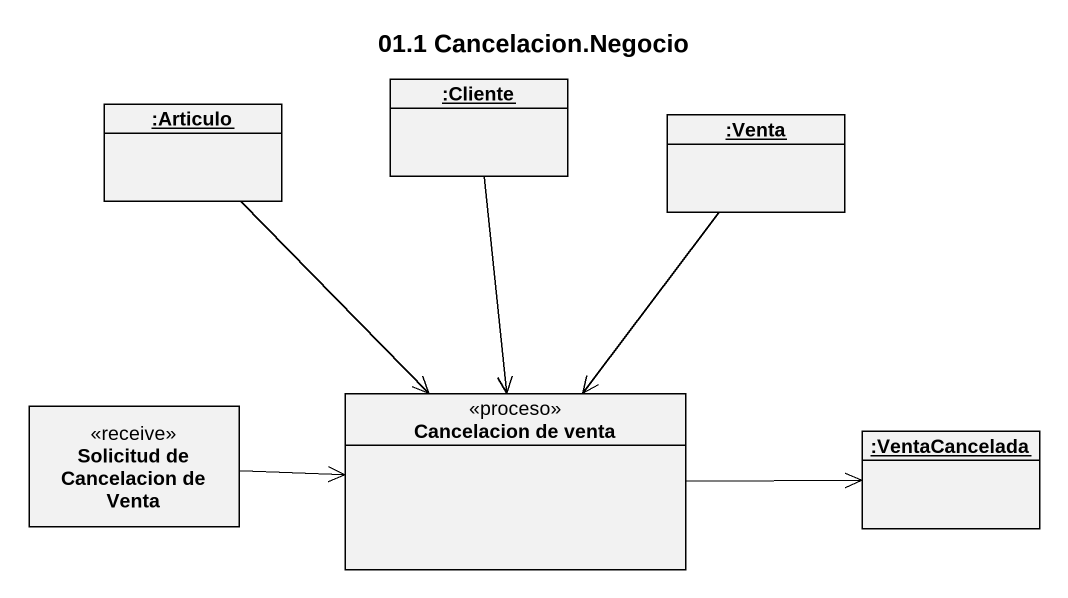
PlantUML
@startuml
title 01.1 Cancelacion.Negocio
hide circle
hide empty members
object ":Cliente" as Cliente
object ":Articulo" as Articulo
object ":Venta" as Venta
class "Solicitud de Cancelacion de Venta" as Solicitud_de_Cancelacion_de <<receive>>
class "Cancelacion de venta" as Cancelacion_de_venta <<proceso>>
object ":VentaCancelada" as VentaCancelada
Cliente --> Cancelacion_de_venta
Articulo --> Cancelacion_de_venta
Venta --> Cancelacion_de_venta
Solicitud_de_Cancelacion_de -right-> Cancelacion_de_venta
Cancelacion_de_venta -right-> VentaCancelada
@enduml
